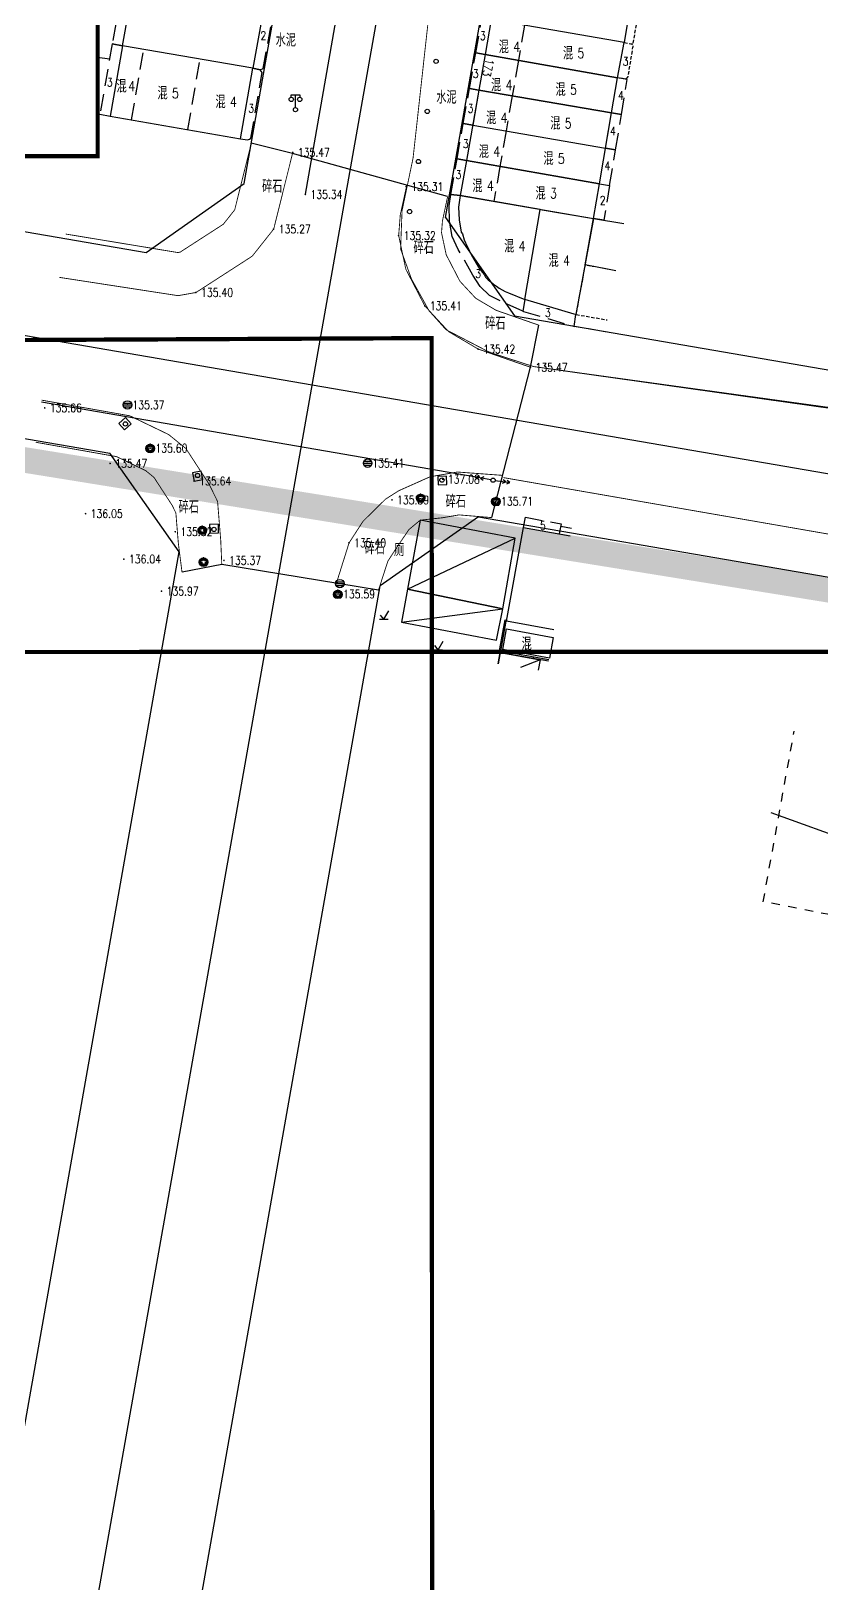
# Model space of a CAD drawing. Extents: x 529262 to 576451, y 2694391 to 2717535.
# Drawn here: x 563216.1 to 563309.2, y 2710457.1 to 2710639.8 of the extents above; entities that cross this region are included whole.
import ezdxf
from ezdxf.enums import TextEntityAlignment as Align
from ezdxf.xclip import XClip

# ---------------------------------------------------------------- set-up
doc = ezdxf.new("R2010")
doc.units = 0
doc.header["$XCLIPFRAME"] = 0
doc.linetypes.add('X5', pattern=[3, 2, -1])
doc.linetypes.add('X6', pattern=[2, 1, -1])
for name, color, linetype in [('COMPONENT', 8, 'Continuous'), ('DLDW', 8, 'Continuous'), ('DLSS', 4, 'Continuous'), ('GCD', 8, 'Continuous'), ('GXYZ', 8, 'Continuous'), ('JMD', 8, 'Continuous'), ('PP-COM', 7, 'Continuous'), ('RD-中线', 40, 'Continuous'), ('RD-红线', 7, 'Continuous'), ('ZBTZ', 8, 'Continuous'), ('ZJ', 7, 'Continuous'), ('污水管径标注_W10-', 202, 'Continuous')]:
    doc.layers.add(name, color=color, linetype=linetype)
doc.styles.add('HZ', font='rs.shx', dxfattribs={"width": 0.8, "bigfont": 'hztxt.shx'})
doc.linetypes.add('1161', pattern='A,0,[149,AAA.SHX,S=0.15,R=0,X=0,Y=0],-1.6', length=1.6)

# ---------------------------------------------------------------- blocks, each defined once
blk = doc.blocks.new('A$C19FD0107')
at = {"layer": 'RD-中线', "color": 8, "linetype": 'Continuous'}
blk.add_lwpolyline([(-7960.88, 14986.93), (-7915.56, 15243.04, 0.015839), (-7911.03, 15274.38), (-7907.82, 15303, -0.015839), (-7903.29, 15334.35), (-7712.17, 16414.53, 0.000335), (-7712.11, 16414.93), (-7698.73, 16491.12, 0.000054), (-7698.72, 16491.18), (-7681.61, 16588.75)], format="xyb", dxfattribs=at)
at = {"layer": 'RD-中线', "color": 8, "linetype": 'Continuous', "flags": 128}
blk.add_lwpolyline([(-8319.85, 16305.85), (-7600.23, 16181.99)], dxfattribs=at)
at = {"layer": 'RD-红线', "color": 8, "linetype": 'Continuous', "flags": 128}
for points in [[(-7756.8, 16231.22), (-7745.1, 16297.33), (-7743.7, 16305.23)], [(-7733.13, 16227.24), (-7721.47, 16293.09), (-7720.08, 16300.95)], [(-8014.17, 16241.06), (-7772.61, 16199.49)], [(-7872.86, 16241.09), (-7768.34, 16223.1)], [(-7724.98, 16215.64), (-7619.84, 16197.54)], [(-7729.25, 16192.02), (-7623.97, 16173.9)], [(-7792.41, 16029.9), (-7764.46, 16187.89)], [(-7768.76, 16025.82), (-7740.79, 16183.91)]]:
    blk.add_lwpolyline(points, dxfattribs=at)
at = {"layer": 'RD-红线', "color": 8}
for points in [[(-7768.34, 16223.1), (-7756.8, 16231.22, 0.412846)], [(-7733.13, 16227.24), (-7724.98, 16215.64, 0.415582)], [(-7764.46, 16187.89), (-7772.61, 16199.49, 0.415582)], [(-7729.25, 16192.02), (-7740.79, 16183.91, 0.412846)]]:
    blk.add_lwpolyline(points, format="xyb", dxfattribs=at)
blk = doc.blocks.new('gc123')
at = {"color": 8}
for p, q in [((-1, 0), (1, 0)), ((0, 0), (-0.8, 1)), ((0, 0), (1.2, 2))]:
    blk.add_line(p, q, dxfattribs=at)
blk = doc.blocks.new('gc170')
at = {"color": 8, "linetype": 'Continuous'}
blk.add_circle((0, 0), 0.5, dxfattribs=at)
blk = doc.blocks.new('gc097')
at = {"color": 8}
for p, q in [((-1, 2.9), (-1, 3.5)), ((-1, 3.5), (1, 3.5)), ((0, 0.5), (0, 3.5)), ((1, 3.5), (1, 2.9))]:
    blk.add_line(p, q, dxfattribs=at)
for centre in [(-1, 2.4), (0, 0), (1, 2.4)]:
    blk.add_circle(centre, 0.5, dxfattribs=at)
blk = doc.blocks.new('GC200')
at = {"linetype": 'Continuous', "const_width": 0.2, "flags": 128}
blk.add_lwpolyline([(-0.1, 0, 1), (0.1, 0, 1)], format="xyb", close=True, dxfattribs=at)
blk = doc.blocks.new('gc013a')
at = {"linetype": 'Continuous'}
blk.add_line((0.5, 0), (4, 0), dxfattribs=at)
at = {"linetype": 'Continuous', "flags": 128}
for points in [[(2.31, -0.4), (3, 0), (2.31, 0.4)], [(3.31, -0.4), (4, 0), (3.31, 0.4)]]:
    blk.add_lwpolyline(points, dxfattribs=at)
blk = doc.blocks.new('*U11')
at = {"linetype": 'Continuous'}
for points in [[(-1.14, -0.07), (-0.87, -0.76), (-1.13, 0.09)], [(-1.13, 0.09), (-0.73, -0.88), (-1.09, 0.24)], [(-0.73, -0.88), (-1.13, 0.09), (-0.87, -0.76)], [(-0.36, 0.24), (-0.55, 0.84), (-1.09, 0.24)], [(-0.73, 0.74), (-1.09, 0.24), (-0.55, 0.84)], [(-1.09, 0.24), (-0.73, 0.74), (-1.01, 0.43)], [(-0.5, -0.19), (-1.09, 0.24), (-0.73, -0.88)], [(-0.88, 0.6), (-1.01, 0.43), (-0.73, 0.74)], [(-0.55, 0.84), (-0.36, 0.24), (-0.35, 0.91)], [(-0.14, 0.93), (-0.35, 0.91), (-0.36, 0.24)], [(-0.14, 0.93), (0.09, 0.24), (0.07, 0.91)], [(0.81, 0.24), (0.07, 0.91), (0.09, 0.24)], [(0.07, 0.91), (0.81, 0.24), (0.27, 0.84)], [(0.22, -0.19), (0.45, -0.88), (0.81, 0.24)], [(0.73, 0.43), (0.27, 0.84), (0.81, 0.24)], [(0.27, 0.84), (0.73, 0.43), (0.45, 0.74)], [(0.6, 0.6), (0.45, 0.74), (0.73, 0.43)], [(0.59, -0.76), (0.81, 0.24), (0.45, -0.88)], [(0.81, 0.24), (0.59, -0.76), (0.85, 0.09)], [(0.7, -0.61), (0.85, 0.09), (0.59, -0.76)], [(0.85, 0.09), (0.7, -0.61), (0.86, -0.07)], [(-0.87, -0.76), (-1.14, -0.07), (-0.98, -0.61)], [(-1.12, -0.26), (-0.98, -0.61), (-1.14, -0.07)], [(-0.98, -0.61), (-1.12, -0.26), (-1.07, -0.44)], [(-0.73, -0.88), (-0.55, -0.98), (-0.14, -0.45)], [(-0.35, -1.05), (-0.14, -0.45), (-0.55, -0.98)], [(-0.14, -0.45), (-0.35, -1.05), (0.45, -0.88)], [(-0.14, -1.07), (0.45, -0.88), (-0.35, -1.05)], [(0.45, -0.88), (-0.14, -1.07), (0.27, -0.98)], [(0.07, -1.05), (0.27, -0.98), (-0.14, -1.07)], [(0.79, -0.44), (0.86, -0.07), (0.7, -0.61)], [(0.86, -0.07), (0.79, -0.44), (0.84, -0.26)]]:
    blk.add_solid(points, dxfattribs=at)
blk = doc.blocks.new('gcbj0112')
at = {"linetype": 'Continuous'}
for p, q in [((-1.09, 0.24), (-0.5, -0.19)), ((-0.36, 0.24), (-1.09, 0.24)), ((-0.14, 0.93), (-0.36, 0.24)), ((0.09, 0.24), (-0.14, 0.93)), ((0.81, 0.24), (0.09, 0.24)), ((0.22, -0.19), (0.81, 0.24)), ((-0.5, -0.19), (-0.73, -0.88)), ((-0.73, -0.88), (-0.14, -0.45)), ((-0.14, -0.45), (0.45, -0.88)), ((0.45, -0.88), (0.22, -0.19))]:
    blk.add_line(p, q, dxfattribs=at)
blk.add_circle((-0.14, -0.07), 1, dxfattribs=at)
for p in [(-1.09, 0.24), (-0.14, 0.93), (0.81, 0.24), (-0.73, -0.88), (0.45, -0.88)]:
    blk.add_point(p, dxfattribs=at)
blk.add_blockref('*U11', (0, 0), dxfattribs=at)
blk = doc.blocks.new('gcbj0103')
for p, q in [((-1, 0), (1, 0)), ((-0.9, 0.43), (0.9, 0.43)), ((-0.88, -0.47), (0.88, -0.47))]:
    blk.add_line(p, q)
blk.add_circle((0, 0), 1)

msp = doc.modelspace()

# ---------------------------------------------------------------- linework, layer by layer
at = {"const_width": 0.5}
for points in [[(563084.122, 2711138.263), (562931.285, 2711138.054), (562931.608, 2710566.673), (563463.398, 2710566.758), (563463.263, 2710638.911), (563709.007, 2710638.866), (563708.877, 2711077.419), (563083.998, 2711074.669), (563084.122, 2711138.263)], [(562598.829, 2711123.986), (562446.582, 2711123.874), (562446.587, 2710552.781), (562978.372, 2710552.956), (562978.226, 2710625.113), (563223.964, 2710625.037), (563223.849, 2711063.295), (562599.05, 2711060.81), (562598.829, 2711123.986)], [(562692.153, 2710600.99), (562692.05, 2709884.417), (563017.764, 2709884.409), (563017.604, 2709957.522), (563263.473, 2709957.617), (563263.248, 2710603.642), (562692.153, 2710600.99)]]:
    msp.add_lwpolyline(points, dxfattribs=at)
at = {"layer": 'DLSS', "linetype": 'Continuous', "const_width": 0.1, "elevation": 24.543, "flags": 128}
msp.add_lwpolyline([(563293.254, 2710702.46), (563282.549, 2710699.569), (563275.156, 2710693.485), (563272.229, 2710688.281), (563263.761, 2710649.245), (563261.067, 2710624.833), (563259.77, 2710618.629), (563259.595, 2710614.136), (563260.883, 2710610.583), (563262.962, 2710606.832), (563264.936, 2710604.632), (563270.037, 2710601.983), (563275.245, 2710600.289), (563315.937, 2710594.555), (563375.452, 2710586.437), (563385.68, 2710586.666), (563387.357, 2710587.117)], dxfattribs=at)
at = {"layer": 'DLSS', "linetype": 'Continuous', "const_width": 0.1, "flags": 128}
for points in [[(563242.03, 2710626.564), (563240.082, 2710618.728), (563238.74, 2710617.034), (563233.664, 2710613.755), (563233.391, 2710613.707), (563220.187, 2710615.888)], [(563219.456, 2710610.787), (563233.422, 2710608.634), (563235.531, 2710609.009), (563242.146, 2710613.282), (563244.673, 2710616.471), (563246.886, 2710625.372)], [(563274.878, 2710600.208), (563268.729, 2710602.35), (563265.261, 2710604.394), (563262.442, 2710607.434), (563260.212, 2710611.751), (563259.371, 2710615.701), (563259.559, 2710618.139), (563260.325, 2710621.63)], [(563275.855, 2710605.162), (563270.841, 2710606.909), (563268.43, 2710608.33), (563266.572, 2710610.334), (563264.963, 2710613.449), (563264.412, 2710616.036), (563264.519, 2710617.424), (563265.128, 2710620.292)], [(563275.295, 2710600.289), (563375.402, 2710586.437)], [(563217.386, 2710596.341), (563227.744, 2710594.5), (563232.313, 2710592.297), (563234.35, 2710590.644), (563237.065, 2710586.467), (563238.068, 2710584.434), (563238.44, 2710579.854), (563238.567, 2710576.966)], [(563216.677, 2710591.389), (563226.192, 2710589.698), (563229.616, 2710588.047), (563230.587, 2710587.258), (563232.712, 2710583.99), (563233.162, 2710583.078), (563233.449, 2710579.542), (563233.886, 2710576.099)], [(563252.061, 2710574.859), (563253.538, 2710579.559), (563255.186, 2710582.099), (563257.81, 2710584.686), (563259.373, 2710585.684), (563263.067, 2710587.331), (563266.289, 2710587.888), (563271.648, 2710587.492)], [(563271.684, 2710587.232), (563374.921, 2710569.291)], [(563257, 2710574), (563258.094, 2710577.394), (563259.084, 2710578.921), (563260.587, 2710581.13), (563261.903, 2710582.22), (563264.533, 2710582.51), (563266.469, 2710582.845), (563270.317, 2710582.525)]]:
    msp.add_lwpolyline(points, dxfattribs=at)
at = {"layer": 'DLSS', "linetype": 'X6'}
msp.add_lwpolyline([(563364.998, 2710524.961), (563308.129, 2710536.199), (563302.259, 2710537.34), (563305.888, 2710557.386)], dxfattribs=at)
at = {"layer": 'GXYZ', "linetype": 'Continuous'}
for p, q in [((563268.502, 2710587.269), (563217.352, 2710596.103)), ((563303.15, 2710547.84), (563331.247, 2710537.715))]:
    msp.add_line(p, q, dxfattribs=at)
at = {"layer": 'JMD', "linetype": 'Continuous'}
for p, q in [((563260.418, 2710574.117), (563273.083, 2710580.12)), ((563259.707, 2710570.235), (563271.616, 2710571.806)), ((563272.07, 2710570.476), (563272.044, 2710570.328)), ((563271.638, 2710569.075), (563271.786, 2710569.048)), ((563275.239, 2710565.945), (563275.266, 2710566.092)), ((563276.018, 2710565.804), (563273.693, 2710564.894))]:
    msp.add_line(p, q, dxfattribs=at)
at = {"layer": 'JMD', "linetype": 'X5'}
for points, elevation in [([(563228.373, 2710646.309), (563227.133, 2710646.528), (563225.674, 2710638.252), (563226.903, 2710638.035)], 135.885), ([(563242.221, 2710635.387), (563243.085, 2710635.2), (563243.418, 2710635.341), (563244.875, 2710643.248), (563244.742, 2710643.446), (563244.497, 2710643.546), (563243.71, 2710643.644)], 136.032), ([(563269.54, 2710637.017), (563268.444, 2710637.211), (563269.171, 2710641.318), (563270.248, 2710641.127)], 135.729), ([(563226.903, 2710638.035), (563225.674, 2710638.252), (563224.214, 2710629.971), (563225.443, 2710629.754)], 135.885), ([(563268.801, 2710632.818), (563267.7, 2710633.013), (563268.444, 2710637.211), (563269.54, 2710637.017)], 135.729), ([(563284.405, 2710630.124), (563285.574, 2710629.93), (563286.264, 2710634.077), (563285.119, 2710634.267)], 135.729), ([(563268.079, 2710628.706), (563266.971, 2710628.902), (563267.7, 2710633.013), (563268.801, 2710632.818)], 135.74), ([(563283.699, 2710625.994), (563284.887, 2710625.796), (563285.574, 2710629.93), (563284.405, 2710630.124)], 135.74), ([(563267.34, 2710624.534), (563266.232, 2710624.73), (563266.971, 2710628.902), (563268.079, 2710628.706)], 135.673), ([(563266.614, 2710620.4), (563265.492, 2710620.553), (563266.232, 2710624.73), (563267.34, 2710624.534)], 135.673), ([(563282.984, 2710621.804), (563284.19, 2710621.604), (563284.887, 2710625.796), (563283.699, 2710625.994)], 135.673), ([(563282.984, 2710621.804), (563284.19, 2710621.604), (563283.507, 2710617.499), (563282.303, 2710617.697)], 135.673), ([(563283.663, 2710604.387), (563280.021, 2710605.024), (563280.216, 2710606.426)], 135.907), ([(563274.049, 2710581.369), (563274.291, 2710582.558), (563278.482, 2710581.799), (563278.266, 2710580.607)], 135.739)]:
    msp.add_lwpolyline(points, dxfattribs=dict(at, elevation=elevation))
at = {"layer": 'JMD', "linetype": 'Continuous', "flags": 128}
for points, elevation in [([(563243.71, 2710643.644), (563242.221, 2710635.387), (563226.903, 2710638.035), (563228.373, 2710646.309)], 135.885), ([(563271.033, 2710645.432), (563286.59, 2710642.74), (563285.885, 2710638.406), (563270.248, 2710641.127)], 135.744), ([(563270.248, 2710641.127), (563269.54, 2710637.017), (563285.119, 2710634.267), (563285.885, 2710638.406)], 135.742), ([(563226.903, 2710638.035), (563225.443, 2710629.754), (563240.782, 2710627.095), (563242.221, 2710635.387)], 135.885), ([(563226.903, 2710638.035), (563225.443, 2710629.754), (563240.782, 2710627.095), (563242.221, 2710635.387)], 135.885), ([(563269.54, 2710637.017), (563268.801, 2710632.818), (563284.405, 2710630.124), (563285.119, 2710634.267)], 135.729), ([(563268.801, 2710632.818), (563267.34, 2710624.534), (563282.984, 2710621.804), (563284.405, 2710630.124)], 135.74), ([(563268.801, 2710632.818), (563268.079, 2710628.706), (563283.699, 2710625.994), (563284.405, 2710630.124)], 135.74), ([(563267.34, 2710624.534), (563266.614, 2710620.4), (563282.303, 2710617.697), (563282.984, 2710621.804)], 135.673), ([(563260.418, 2710574.117), (563271.616, 2710571.806), (563273.083, 2710580.12), (563261.903, 2710582.22)], 135.758), ([(563260.418, 2710574.117), (563259.707, 2710570.235), (563270.877, 2710568.117), (563271.616, 2710571.806)], 135.758), ([(563277.104, 2710566.002), (563271.626, 2710567.01), (563272.071, 2710569.429), (563277.54, 2710568.422)], -524.044)]:
    msp.add_lwpolyline(points, close=True, dxfattribs=dict(at, elevation=elevation))
at = {"layer": 'JMD', "linetype": 'X5', "ltscale": 0.2, "flags": 128}
for points, elevation in [([(563285.885, 2710638.406), (563286.954, 2710638.228), (563287.674, 2710642.56)], 135.755), ([(563284.901, 2710611.574), (563281.293, 2710612.242), (563280.216, 2710606.426), (563283.903, 2710605.778)], 135.948)]:
    msp.add_lwpolyline(points, dxfattribs=dict(at, elevation=elevation))
at = {"layer": 'JMD', "linetype": 'X5', "flags": 128}
for points, elevation in [([(563274.174, 2710640.444), (563273.447, 2710636.327)], 135.744), ([(563227.937, 2710629.322), (563229.369, 2710637.609)], 135.702), ([(563234.568, 2710628.172), (563236.001, 2710636.462)], 135.804), ([(563273.447, 2710636.327), (563272.725, 2710632.141)], 135.744), ([(563272.725, 2710632.141), (563272.01, 2710628.023)], 135.744), ([(563272.01, 2710628.023), (563271.281, 2710623.846)], 135.744), ([(563271.281, 2710623.846), (563270.57, 2710619.718)], 135.744)]:
    msp.add_lwpolyline(points, dxfattribs=dict(at, elevation=elevation))
at = {"layer": 'JMD', "linetype": 'X5', "ltscale": 0.2, "elevation": 135.755, "flags": 128}
msp.add_lwpolyline([(563285.885, 2710638.406), (563286.691, 2710638.272, -0.5139741), (563286.893, 2710637.861), (563286.322, 2710634.428, -0.391508), (563285.939, 2710634.131), (563285.119, 2710634.267)], format="xyb", dxfattribs=at)
at = {"layer": 'JMD', "linetype": 'X5'}
for points in [[(563240.782, 2710627.095), (563241.602, 2710626.955), (563241.82, 2710627.054), (563241.993, 2710627.167), (563243.304, 2710634.868), (563243.085, 2710635.2), (563242.221, 2710635.387)], [(563240.782, 2710627.095), (563241.602, 2710626.955), (563241.82, 2710627.054), (563241.993, 2710627.167), (563243.304, 2710634.868), (563243.085, 2710635.2), (563242.221, 2710635.387)], [(563274.206, 2710608.191), (563273.971, 2710606.826), (563271.325, 2710608.028), (563270.049, 2710608.672), (563268.975, 2710609.699), (563268.092, 2710611.058), (563266.368, 2710614.081), (563265.649, 2710615.6), (563265.365, 2710617.392), (563265.298, 2710619.213), (563265.492, 2710620.553), (563266.614, 2710620.4)], [(563274.206, 2710608.191), (563273.971, 2710606.826), (563271.325, 2710608.028), (563270.049, 2710608.672), (563268.975, 2710609.699), (563268.092, 2710611.058), (563266.368, 2710614.081), (563265.649, 2710615.6), (563265.365, 2710617.392), (563265.298, 2710619.213), (563265.492, 2710620.553), (563266.614, 2710620.4)], [(563274.206, 2710608.191), (563273.971, 2710606.826), (563274.053, 2710606.789), (563280.021, 2710605.024), (563280.216, 2710606.426)], [(563274.206, 2710608.191), (563273.971, 2710606.826), (563274.053, 2710606.789), (563280.021, 2710605.024), (563280.216, 2710606.426)], [(563278.428, 2710581.503), (563279.684, 2710581.268)]]:
    msp.add_lwpolyline(points, dxfattribs=at)
at = {"layer": 'JMD', "linetype": 'Continuous', "elevation": 135.705, "flags": 128}
msp.add_lwpolyline([(563266.614, 2710620.4), (563266.42, 2710619.058), (563266.484, 2710617.569), (563266.718, 2710616.092), (563266.88, 2710615.902), (563267.085, 2710615.192), (563267.247, 2710614.859, 0.067066), (563269.411, 2710611.118), (563269.599, 2710610.796, 0.0871508), (563272.283, 2710608.955), (563274.206, 2710608.191), (563274.206, 2710608.191), (563274.206, 2710608.191), (563276.03, 2710618.778)], format="xyb", close=True, dxfattribs=at)
at = {"layer": 'JMD', "linetype": 'Continuous', "flags": 128}
for points in [[(563276.03, 2710618.778), (563282.303, 2710617.697), (563280.216, 2710606.426), (563280.012, 2710606.457), (563274.206, 2710608.191), (563276.03, 2710618.778)], [(563226.466, 2710593.606), (563227.133, 2710592.857), (563227.885, 2710593.538), (563227.23, 2710594.29)], [(563235.125, 2710587.787), (563235.324, 2710586.803), (563236.316, 2710587.013), (563236.13, 2710587.993)], [(563263.985, 2710587.374), (563264.026, 2710586.371), (563265.039, 2710586.421), (563265.01, 2710587.418)], [(563237.133, 2710581.697), (563237.174, 2710580.694), (563238.187, 2710580.744), (563238.158, 2710581.741)]]:
    msp.add_lwpolyline(points, close=True, dxfattribs=at)
at = {"layer": 'JMD', "linetype": 'Continuous', "ltscale": 0.2, "elevation": 135.948, "flags": 128}
msp.add_lwpolyline([(563284.901, 2710611.574), (563281.293, 2710612.242), (563282.303, 2710617.697), (563285.854, 2710617.114)], dxfattribs=at)
at = {"layer": 'JMD', "linetype": 'Continuous', "flags": 128}
for points in [[(563277.627, 2710569.316), (563272.044, 2710570.328), (563274.049, 2710581.369), (563279.531, 2710580.379)], [(563271.197, 2710566.676), (563271.902, 2710570.506), (563272.07, 2710570.476)], [(563271.371, 2710566.797), (563272.022, 2710570.332), (563272.044, 2710570.328)], [(563271.061, 2710565.312), (563271.293, 2710566.659), (563276.018, 2710565.804), (563275.785, 2710564.562)], [(563276.992, 2710565.628), (563271.197, 2710566.676)], [(563277.017, 2710565.775), (563271.371, 2710566.797)]]:
    msp.add_lwpolyline(points, dxfattribs=at)
at = {"layer": 'JMD', "linetype": 'Continuous'}
msp.add_lwpolyline([(563271.293, 2710566.659), (563271.061, 2710565.312)], dxfattribs=at)
at = {"layer": 'PP-COM', "color": 8, "const_width": 3}
msp.add_lwpolyline([(563417.341, 2710556.693), (562978.055, 2710627.629), (563025.329, 2710860.726), (563456.913, 2710785.203), (563417.116, 2710556.733)], dxfattribs=at)
at = {"layer": 'ZBTZ', "linetype": '1161'}
msp.add_lwpolyline([(563223.939, 2710636.694), (563225.365, 2710636.499)], dxfattribs=at)
at = {"layer": 'ZBTZ', "linetype": '1161', "flags": 128}
for points in [[(563265.128, 2710620.292), (563246.886, 2710625.372), (563242.03, 2710626.564)], [(563270.317, 2710582.525), (563274.878, 2710600.208), (563275.855, 2710605.162)], [(563257, 2710574), (563238.567, 2710577.016), (563233.886, 2710576.099)]]:
    msp.add_lwpolyline(points, dxfattribs=at)
at = {"layer": '污水管径标注_W10-'}
msp.add_lwpolyline([(563248.399, 2710620.568), (563251.853, 2710640.267), (563253.58, 2710650.117), (563255.307, 2710659.967), (563258.761, 2710679.666), (563262.215, 2710699.366), (563263.94, 2710709.207), (563265.669, 2710719.065), (563269.121, 2710738.757), (563272.576, 2710758.464), (563274.302, 2710768.306), (563276.03, 2710778.164), (563279.483, 2710797.855)], dxfattribs=at)

# ---------------------------------------------------------------- block references
at = {"layer": 'COMPONENT', "linetype": 'Continuous', "xscale": 0.5, "yscale": 0.5}
for name, p in [('gcbj0103', (563227.464, 2710595.78, 110.81)), ('gcbj0112', (563230.212, 2710590.696, -111.04)), ('gcbj0103', (563255.723, 2710588.939, 110.855)), ('gcbj0112', (563262.028, 2710584.83, 0.071)), ('gcbj0112', (563270.877, 2710584.442, 0.109)), ('gcbj0112', (563236.34, 2710581.06, -111.04)), ('gcbj0112', (563236.492, 2710577.314)), ('gcbj0103', (563252.446, 2710574.763, 110.719)), ('gcbj0112', (563252.287, 2710573.532, -0.002))]:
    msp.add_blockref(name, p, dxfattribs=at)
at = {"layer": 'DLDW', "color": 252, "linetype": 'Continuous', "xscale": 0.5, "yscale": 0.5, "zscale": 0.5}
msp.add_blockref('gc097', (563247.232, 2710630.518), dxfattribs=at)
at = {"layer": 'GCD', "linetype": 'Continuous'}
ref = msp.add_blockref('GC200', (563246.905, 2710625.485, 135.466), dxfattribs=dict(at, xscale=0.5, yscale=0.5, zscale=0.5))
ref.add_attrib('height', '135.47', dxfattribs={"linetype": 'Continuous', "height": 1, "style": 'HZ', "width": 0.8}).set_placement((563247.505, 2710625.485, 135.466), align=Align.MIDDLE_LEFT)
ref = msp.add_blockref('GC200', (563248.393, 2710620.541, 135.34), dxfattribs=dict(at, xscale=0.5, yscale=0.5, zscale=0.5))
ref.add_attrib('height', '135.34', dxfattribs={"linetype": 'Continuous', "height": 1, "style": 'HZ', "width": 0.8}).set_placement((563248.993, 2710620.541, 135.34), align=Align.MIDDLE_LEFT)
ref = msp.add_blockref('GC200', (563260.255, 2710621.461, 135.308), dxfattribs=dict(at, xscale=0.5, yscale=0.5, zscale=0.5))
ref.add_attrib('height', '135.31', dxfattribs={"linetype": 'Continuous', "height": 1, "style": 'HZ', "width": 0.8}).set_placement((563260.855, 2710621.461, 135.308), align=Align.MIDDLE_LEFT)
ref = msp.add_blockref('GC200', (563244.663, 2710616.468, 135.273), dxfattribs=dict(at, xscale=0.5, yscale=0.5, zscale=0.5))
ref.add_attrib('height', '135.27', dxfattribs={"linetype": 'Continuous', "height": 1, "style": 'HZ', "width": 0.8}).set_placement((563245.263, 2710616.468, 135.273), align=Align.MIDDLE_LEFT)
ref = msp.add_blockref('GC200', (563259.361, 2710615.698, 135.318), dxfattribs=dict(at, xscale=0.5, yscale=0.5, zscale=0.5))
ref.add_attrib('height', '135.32', dxfattribs={"linetype": 'Continuous', "height": 1, "style": 'HZ', "width": 0.8}).set_placement((563259.961, 2710615.698, 135.318), align=Align.MIDDLE_LEFT)
ref = msp.add_blockref('GC200', (563235.521, 2710609.006, 135.404), dxfattribs=dict(at, xscale=0.5, yscale=0.5, zscale=0.5))
ref.add_attrib('height', '135.40', dxfattribs={"linetype": 'Continuous', "height": 1, "style": 'HZ', "width": 0.8}).set_placement((563236.121, 2710609.006, 135.404), align=Align.MIDDLE_LEFT)
ref = msp.add_blockref('GC200', (563262.432, 2710607.431, 135.405), dxfattribs=dict(at, xscale=0.5, yscale=0.5, zscale=0.5))
ref.add_attrib('height', '135.41', dxfattribs={"linetype": 'Continuous', "height": 1, "style": 'HZ', "width": 0.8}).set_placement((563263.032, 2710607.431, 135.405), align=Align.MIDDLE_LEFT)
ref = msp.add_blockref('GC200', (563268.719, 2710602.347, 135.422), dxfattribs=dict(at, xscale=0.5, yscale=0.5, zscale=0.5))
ref.add_attrib('height', '135.42', dxfattribs={"linetype": 'Continuous', "height": 1, "style": 'HZ', "width": 0.8}).set_placement((563269.319, 2710602.347, 135.422), align=Align.MIDDLE_LEFT)
ref = msp.add_blockref('GC200', (563274.868, 2710600.205, 135.473), dxfattribs=dict(at, xscale=0.5, yscale=0.5, zscale=0.5))
ref.add_attrib('height', '135.47', dxfattribs={"linetype": 'Continuous', "height": 1, "style": 'HZ', "width": 0.8}).set_placement((563275.468, 2710600.205, 135.473), align=Align.MIDDLE_LEFT)
ref = msp.add_blockref('GC200', (563217.733, 2710595.428, 135.664), dxfattribs=dict(at, xscale=0.5, yscale=0.5, zscale=0.5))
ref.add_attrib('height', '135.66', dxfattribs={"linetype": 'Continuous', "height": 1, "style": 'HZ', "width": 0.8}).set_placement((563218.333, 2710595.428, 135.664), align=Align.MIDDLE_LEFT)
ref = msp.add_blockref('GC200', (563227.454, 2710595.777, 135.366), dxfattribs=dict(at, xscale=0.5, yscale=0.5, zscale=0.5))
ref.add_attrib('height', '135.37', dxfattribs={"linetype": 'Continuous', "height": 1, "style": 'HZ', "width": 0.8}).set_placement((563228.054, 2710595.777, 135.366), align=Align.MIDDLE_LEFT)
ref = msp.add_blockref('GC200', (563230.152, 2710590.693, 135.596), dxfattribs=dict(at, xscale=0.5, yscale=0.5, zscale=0.5))
ref.add_attrib('height', '135.60', dxfattribs={"linetype": 'Continuous', "height": 1, "style": 'HZ', "width": 0.8}).set_placement((563230.752, 2710590.693, 135.596), align=Align.MIDDLE_LEFT)
ref = msp.add_blockref('GC200', (563225.428, 2710588.902, 135.466), dxfattribs=dict(at, xscale=0.5, yscale=0.5, zscale=0.5))
ref.add_attrib('height', '135.47', dxfattribs={"linetype": 'Continuous', "height": 1, "style": 'HZ', "width": 0.8}).set_placement((563226.028, 2710588.902, 135.466), align=Align.MIDDLE_LEFT)
ref = msp.add_blockref('GC200', (563255.664, 2710588.928, 135.411), dxfattribs=dict(at, xscale=0.5, yscale=0.5, zscale=0.5))
ref.add_attrib('height', '135.41', dxfattribs={"linetype": 'Continuous', "height": 1, "style": 'HZ', "width": 0.8}).set_placement((563256.264, 2710588.928, 135.411), align=Align.MIDDLE_LEFT)
ref = msp.add_blockref('GC200', (563235.309, 2710586.826, 135.635), dxfattribs=dict(at, xscale=0.5, yscale=0.5, zscale=0.5))
ref.add_attrib('height', '135.64', dxfattribs={"linetype": 'Continuous', "height": 1, "style": 'HZ', "width": 0.8}).set_placement((563235.909, 2710586.826, 135.635), align=Align.MIDDLE_LEFT)
ref = msp.add_blockref('GC200', (563264.55, 2710587.043, 137.082), dxfattribs=dict(at, xscale=0.5, yscale=0.5, zscale=0.5))
ref.add_attrib('height', '137.08', dxfattribs={"linetype": 'Continuous', "height": 1, "style": 'HZ', "width": 0.8}).set_placement((563265.15, 2710587.043, 137.082), align=Align.MIDDLE_LEFT)
ref = msp.add_blockref('GC200', (563258.585, 2710584.605, 135.587), dxfattribs=dict(at, xscale=0.5, yscale=0.5, zscale=0.5))
ref.add_attrib('height', '135.59', dxfattribs={"linetype": 'Continuous', "height": 1, "style": 'HZ', "width": 0.8}).set_placement((563259.185, 2710584.605, 135.587), align=Align.MIDDLE_LEFT)
ref = msp.add_blockref('GC200', (563270.817, 2710584.439, 135.705), dxfattribs=dict(at, xscale=0.5, yscale=0.5, zscale=0.5))
ref.add_attrib('height', '135.71', dxfattribs={"linetype": 'Continuous', "height": 1, "style": 'HZ', "width": 0.8}).set_placement((563271.417, 2710584.439, 135.705), align=Align.MIDDLE_LEFT)
ref = msp.add_blockref('GC200', (563222.538, 2710582.988, 136.049), dxfattribs=dict(at, xscale=0.5, yscale=0.5, zscale=0.5))
ref.add_attrib('height', '136.05', dxfattribs={"linetype": 'Continuous', "height": 1, "style": 'HZ', "width": 0.8}).set_placement((563223.138, 2710582.988, 136.049), align=Align.MIDDLE_LEFT)
ref = msp.add_blockref('GC200', (563233.089, 2710580.863, 135.315), dxfattribs=dict(at, xscale=0.5, yscale=0.5, zscale=0.5))
ref.add_attrib('height', '135.32', dxfattribs={"linetype": 'Continuous', "height": 1, "style": 'HZ', "width": 0.8}).set_placement((563233.689, 2710580.863, 135.315), align=Align.MIDDLE_LEFT)
ref = msp.add_blockref('GC200', (563253.528, 2710579.556, 135.404), dxfattribs=dict(at, xscale=0.5, yscale=0.5, zscale=0.5))
ref.add_attrib('height', '135.40', dxfattribs={"linetype": 'Continuous', "height": 1, "style": 'HZ', "width": 0.8}).set_placement((563254.128, 2710579.556, 135.404), align=Align.MIDDLE_LEFT)
ref = msp.add_blockref('GC200', (563227.043, 2710577.648, 136.041), dxfattribs=dict(at, xscale=0.5, yscale=0.5, zscale=0.5))
ref.add_attrib('height', '136.04', dxfattribs={"linetype": 'Continuous', "height": 1, "style": 'HZ', "width": 0.8}).set_placement((563227.643, 2710577.648, 136.041), align=Align.MIDDLE_LEFT)
ref = msp.add_blockref('GC200', (563238.822, 2710577.485, 135.369), dxfattribs=dict(at, xscale=0.5, yscale=0.5, zscale=0.5))
ref.add_attrib('height', '135.37', dxfattribs={"linetype": 'Continuous', "height": 1, "style": 'HZ', "width": 0.8}).set_placement((563239.422, 2710577.485, 135.369), align=Align.MIDDLE_LEFT)
ref = msp.add_blockref('GC200', (563231.468, 2710573.867, 135.971), dxfattribs=dict(at, xscale=0.5, yscale=0.5, zscale=0.5))
ref.add_attrib('height', '135.97', dxfattribs={"linetype": 'Continuous', "height": 1, "style": 'HZ', "width": 0.8}).set_placement((563232.068, 2710573.867, 135.971), align=Align.MIDDLE_LEFT)
ref = msp.add_blockref('GC200', (563252.227, 2710573.529, 135.594), dxfattribs=dict(at, xscale=0.5, yscale=0.5, zscale=0.5))
ref.add_attrib('height', '135.59', dxfattribs={"linetype": 'Continuous', "height": 1, "style": 'HZ', "width": 0.8}).set_placement((563252.827, 2710573.529, 135.594), align=Align.MIDDLE_LEFT)
at = {"layer": 'GXYZ', "linetype": 'Continuous'}
for xscale, yscale, rotation in [(0.5000000000102549, 0.5000000000102549, 170.2012212172229), (0.5000000000252889, 0.5000000000252889, 352.235560906409)]:
    msp.add_blockref('gc013a', (563270.473, 2710586.929), dxfattribs=dict(at, xscale=xscale, yscale=yscale, rotation=rotation))
at = {"layer": 'GXYZ', "linetype": 'Continuous', "xscale": 0.5, "yscale": 0.5}
msp.add_blockref('gc170', (563270.473, 2710586.929), dxfattribs=at)
at = {"layer": 'PP-COM'}
ref = msp.add_blockref('A$C19FD0107', (570997.993, 2694390.603), dxfattribs=at)
XClip(ref).set_block_clipping_path([(-9366.4383134884, 14428.6043910822), (-3328.4480743363, 17452.7484863754)])
at = {"layer": 'ZBTZ', "linetype": 'Continuous', "xscale": 0.5000000001318659, "yscale": 0.5000000001318659, "zscale": 0.5000000001318659, "rotation": 80.01837491476267}
for p in [(563263.769, 2710636.201), (563262.732, 2710630.309), (563261.695, 2710624.417), (563260.658, 2710618.525), (563227.232, 2710593.549, -111.203), (563235.713, 2710587.479, -0.124), (563264.462, 2710586.944, -111.203), (563237.652, 2710581.136, -111.203)]:
    msp.add_blockref('gc170', p, dxfattribs=at)
at = {"layer": 'ZBTZ', "linetype": 'Continuous', "xscale": 0.5, "yscale": 0.5}
for p in [(563257.616, 2710570.566), (563264.021, 2710566.983)]:
    msp.add_blockref('gc123', p, dxfattribs=at)

# ---------------------------------------------------------------- texts
at = {"layer": 'DLDW', "color": 252, "linetype": 'Continuous', "style": 'HZ', "width": 0.8}
msp.add_text('厕', height=1.5, dxfattribs=at).set_placement((563259.423, 2710578.773), align=Align.MIDDLE)
at = {"layer": 'DLSS', "color": 8, "linetype": 'Continuous', "style": 'HZ', "width": 0.8}
for p in [(563244.499, 2710621.58), (563262.308, 2710614.366), (563270.742, 2710605.458), (563234.678, 2710583.86), (563266.091, 2710584.51), (563256.563, 2710579.025)]:
    msp.add_text('碎石', height=1.5, dxfattribs=at).set_placement(p, align=Align.MIDDLE)
at = {"layer": 'JMD', "linetype": 'Continuous', "style": 'HZ', "width": 0.8}
for p in [(563272.336, 2710637.9), (563279.891, 2710637.164), (563227.382, 2710633.276), (563271.437, 2710633.418), (563279.023, 2710632.881), (563232.199, 2710632.463), (563239.019, 2710631.43), (563270.859, 2710629.556), (563278.403, 2710628.916), (563269.987, 2710625.579), (563277.597, 2710624.765), (563269.236, 2710621.553), (563276.668, 2710620.676), (563272.979, 2710614.459), (563278.199, 2710612.765), (563275.023, 2710567.68)]:
    msp.add_text('混', height=1.5, dxfattribs=at).set_placement(p, align=Align.MIDDLE_RIGHT)
for s, p in [('4', (563272.836, 2710637.9)), ('5', (563280.391, 2710637.164)), ('4', (563227.562, 2710633.276)), ('4', (563271.937, 2710633.418)), ('5', (563232.699, 2710632.463)), ('4', (563239.519, 2710631.43)), ('5', (563279.523, 2710632.881)), ('4', (563271.359, 2710629.556)), ('5', (563278.903, 2710628.916)), ('4', (563270.487, 2710625.579)), ('5', (563278.097, 2710624.765)), ('4', (563269.736, 2710621.553)), ('3', (563277.168, 2710620.676)), ('4', (563273.479, 2710614.459)), ('4', (563278.699, 2710612.765))]:
    msp.add_text(s, height=1.2, dxfattribs=at).set_placement(p, align=Align.MIDDLE_LEFT)
at = {"layer": 'ZJ', "color": 8, "linetype": 'Continuous', "style": 'HZ', "width": 0.8}
for s, height, p in [('2', 1, (563243.458, 2710639.222, 121.098)), ('水泥', 1.5, (563246.097, 2710638.771)), ('3', 1, (563269.267, 2710639.208, 120.954)), ('3', 1, (563286.064, 2710636.203, 120.954)), ('3', 1, (563225.393, 2710633.735, 121.098)), ('3', 1, (563268.434, 2710634.757, 120.954)), ('水泥', 1.5, (563264.992, 2710632.053)), ('4', 1, (563285.514, 2710632.177, 120.954)), ('3', 1, (563242.02, 2710630.668, 121.098)), ('3', 1, (563267.825, 2710630.657, 120.954)), ('4', 1, (563284.569, 2710627.997, 120.954)), ('3', 1, (563267.26, 2710626.51, 120.954)), ('3', 1, (563266.415, 2710622.868, 120.954)), ('4', 1, (563283.922, 2710623.917, 120.954)), ('2', 1, (563283.374, 2710619.837, 120.954)), ('3', 1, (563268.724, 2710611.22, 120.954)), ('3', 1, (563276.923, 2710606.631, 120.954)), ('3', 1, (563276.923, 2710606.631, 120.954)), ('5', 1, (563276.329, 2710581.598))]:
    msp.add_text(s, height=height, dxfattribs=at).set_placement(p, align=Align.MIDDLE)
msp.add_text('173', height=1, rotation=258.13906, dxfattribs=at).set_placement((563269.884, 2710635.441), align=Align.MIDDLE)

doc.saveas('drawing.dxf')
